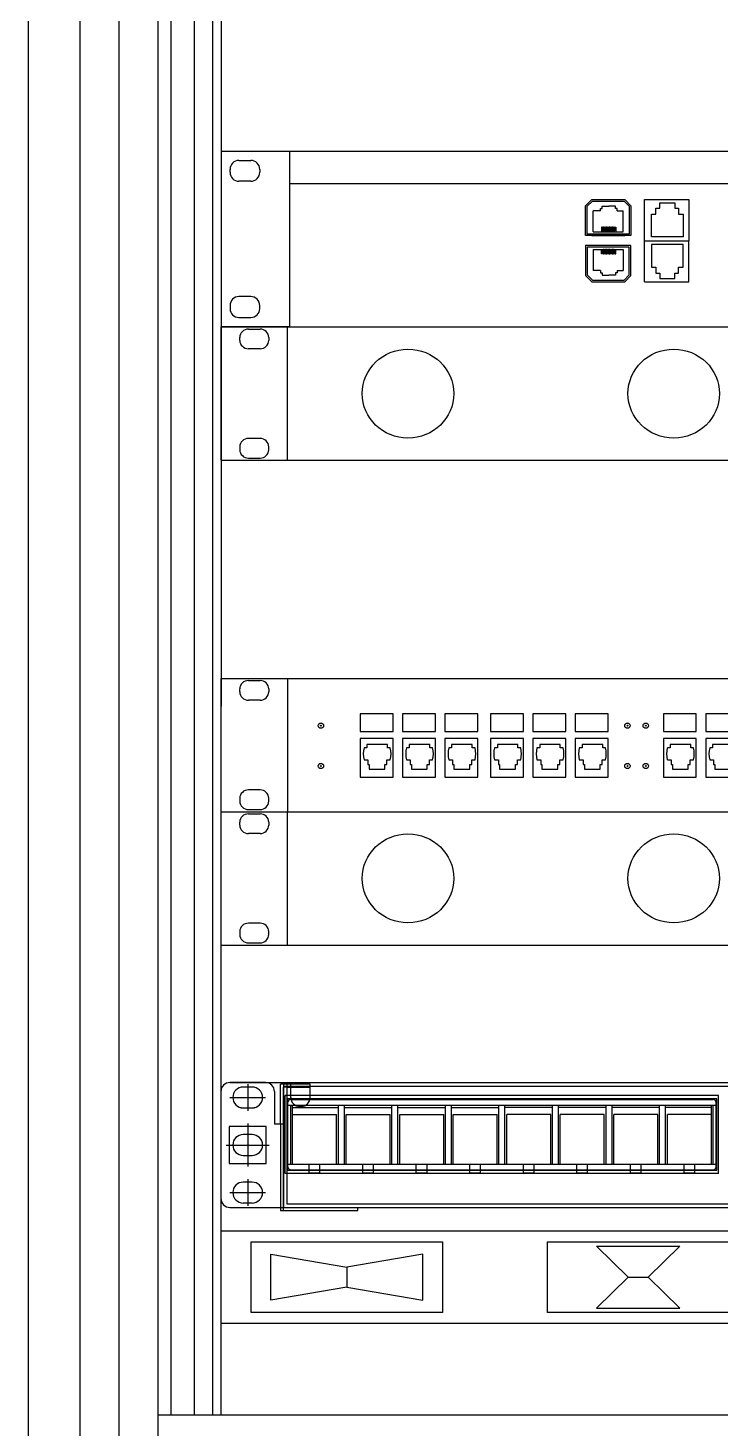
# Model space of a CAD drawing. Header units: millimetres. Extents: x 0 to 84100, y 0 to 59400.
# Drawn here: x 34274.7 to 34487.7, y 29788 to 30218.5 of the extents above; entities that cross this region are included whole.
import ezdxf

# ---------------------------------------------------------------- set-up
doc = ezdxf.new("R2010")
doc.units = ezdxf.units.MM
doc.header["$LTSCALE"] = 1000
doc.layers.add('SYM', color=3, linetype='Continuous')

# ---------------------------------------------------------------- blocks, each defined once
blk = doc.blocks.new('ST071')
for points in [[(-86.1, -106.14), (-85.93, -106.14), (-85.93, -104.98), (-86.1, -104.98)], [(-85.72, -106.14), (-85.55, -106.14), (-85.55, -104.98), (-85.72, -104.98)], [(-85.33, -106.14), (-85.17, -106.14), (-85.17, -104.98), (-85.33, -104.98)], [(-84.95, -106.14), (-84.78, -106.14), (-84.78, -104.98), (-84.95, -104.98)], [(-84.57, -106.14), (-84.4, -106.14), (-84.4, -104.98), (-84.57, -104.98)], [(-84.18, -106.14), (-84.02, -106.14), (-84.02, -104.98), (-84.18, -104.98)], [(-83.8, -106.14), (-83.63, -106.14), (-83.63, -104.98), (-83.8, -104.98)], [(-83.42, -106.14), (-83.25, -106.14), (-83.25, -104.98), (-83.42, -104.98)], [(-86.1, -110.65), (-85.93, -110.65), (-85.93, -111.81), (-86.1, -111.81)], [(-85.72, -110.65), (-85.55, -110.65), (-85.55, -111.81), (-85.72, -111.81)], [(-85.33, -110.65), (-85.17, -110.65), (-85.17, -111.81), (-85.33, -111.81)], [(-84.95, -110.65), (-84.78, -110.65), (-84.78, -111.81), (-84.95, -111.81)], [(-84.57, -110.65), (-84.4, -110.65), (-84.4, -111.81), (-84.57, -111.81)], [(-84.18, -110.65), (-84.02, -110.65), (-84.02, -111.81), (-84.18, -111.81)], [(-83.8, -110.65), (-83.63, -110.65), (-83.63, -111.81), (-83.8, -111.81)], [(-83.42, -110.65), (-83.25, -110.65), (-83.25, -111.81), (-83.42, -111.81)]]:
    blk.add_hatch(color=256).paths.add_polyline_path(points)
for p, q in [((-233.43, 495.16), (-233.43, -421.96)), ((-220.12, 495.16), (-220.12, -421.96)), ((-200.15, 495.16), (-200.15, -421.96)), ((-183.89, 495.05), (-184.02, -409.31)), ((-210.14, 461.89), (-210.14, -421.96)), ((-196.83, 449.24), (-196.83, -409.31)), ((-190.84, 449.24), (-190.84, -409.31)), ((-186.18, 449.24), (-186.18, -409.31)), ((-166.45, -85.56), (-183.98, -85.56)), ((-183.98, -85.56), (-183.98, -130.36)), ((166.5, -85.56), (-166.45, -85.56)), ((-166.45, -85.56), (-166.45, -130.51)), ((-179.4, -87.84), (-176.36, -87.84)), ((-181.69, -90.89), (-181.69, -90.13)), ((-176.36, -93.18), (-179.4, -93.18)), ((-174.07, -90.13), (-174.07, -90.89)), ((-166.47, -93.76, 161.01), (166.52, -93.76, 161.01)), ((-89.05, -97.85), (-90.6, -99.45)), ((-90.6, -107.11), (-90.6, -99.45)), ((-88.88, -98.24), (-90.21, -99.6)), ((-90.21, -106.72), (-90.21, -99.6)), ((-89.05, -97.85), (-80.59, -97.85)), ((-88.88, -98.24), (-80.76, -98.24)), ((-86.83, -100.77), (-86.83, -100.16)), ((-86.83, -100.16), (-86.37, -100.16)), ((-86.37, -100.16), (-86.37, -99.55)), ((-86.37, -99.55), (-84.68, -99.55)), ((-82.98, -99.55), (-84.68, -99.55)), ((-82.98, -100.16), (-82.98, -99.55)), ((-82.52, -100.16), (-82.98, -100.16)), ((-82.52, -100.77), (-82.52, -100.16)), ((-80.76, -98.24), (-79.43, -99.6)), ((-80.59, -97.85), (-79.04, -99.45)), ((-79.43, -99.6), (-79.43, -106.72)), ((-79.04, -99.45), (-79.04, -107.11)), ((-75.53, -97.87), (-64.15, -97.87)), ((-75.53, -118.96), (-75.53, -97.87)), ((-72.6, -100.08), (-71.63, -100.08)), ((-72.6, -101.62), (-72.6, -100.08)), ((-71.63, -100.08), (-71.63, -98.72)), ((-71.63, -98.72), (-67.77, -98.72)), ((-67.77, -98.72), (-67.77, -100.08)), ((-67.77, -100.08), (-66.8, -100.08)), ((-66.8, -100.08), (-66.8, -101.62)), ((-64.15, -97.87), (-64.15, -108.41)), ((-86.83, -100.77), (-88.65, -100.77)), ((-88.65, -106.14), (-88.65, -100.77)), ((-82.52, -100.77), (-80.99, -100.77)), ((-80.99, -106.14), (-80.99, -100.77)), ((-73.76, -107.43), (-73.76, -101.62)), ((-73.76, -101.62), (-72.6, -101.62)), ((-66.8, -101.62), (-65.64, -101.62)), ((-65.64, -101.62), (-65.64, -107.43)), ((-79.04, -107.11), (-90.6, -107.11)), ((-79.43, -106.72), (-90.21, -106.72)), ((-89.05, -107.11), (-80.59, -107.11)), ((-88.65, -106.14), (-80.99, -106.14)), ((-86.51, -104.98), (-86.51, -106.14)), ((-86.29, -104.98), (-86.51, -104.98)), ((-86.51, -106.14), (-82.84, -106.14)), ((-86.29, -104.98), (-86.29, -105.91)), ((-86.13, -104.98), (-86.13, -105.91)), ((-85.91, -104.98), (-86.13, -104.98)), ((-86.1, -104.98), (-85.93, -104.98)), ((-86.1, -106.14), (-86.1, -104.98)), ((-85.93, -106.14), (-86.1, -106.14)), ((-85.93, -104.98), (-85.93, -106.14)), ((-85.91, -104.98), (-85.91, -105.91)), ((-85.75, -104.98), (-85.75, -105.91)), ((-85.52, -104.98), (-85.75, -104.98)), ((-85.72, -104.98), (-85.55, -104.98)), ((-85.72, -106.14), (-85.72, -104.98)), ((-85.55, -106.14), (-85.72, -106.14)), ((-85.55, -104.98), (-85.55, -106.14)), ((-85.52, -104.98), (-85.52, -105.91)), ((-85.36, -104.98), (-85.36, -105.91)), ((-85.14, -104.98), (-85.36, -104.98)), ((-85.33, -104.98), (-85.17, -104.98)), ((-85.33, -106.14), (-85.33, -104.98)), ((-85.17, -106.14), (-85.33, -106.14)), ((-85.17, -104.98), (-85.17, -106.14)), ((-85.14, -104.98), (-85.14, -105.91)), ((-84.98, -104.98), (-84.98, -105.91)), ((-84.75, -104.98), (-84.98, -104.98)), ((-84.95, -104.98), (-84.78, -104.98)), ((-84.95, -106.14), (-84.95, -104.98)), ((-84.78, -106.14), (-84.95, -106.14)), ((-84.78, -104.98), (-84.78, -106.14)), ((-84.75, -104.98), (-84.75, -105.91)), ((-84.6, -104.98), (-84.6, -105.91)), ((-84.37, -104.98), (-84.6, -104.98)), ((-84.57, -104.98), (-84.4, -104.98)), ((-84.57, -106.14), (-84.57, -104.98)), ((-84.4, -106.14), (-84.57, -106.14)), ((-84.4, -104.98), (-84.4, -106.14)), ((-84.37, -104.98), (-84.37, -105.91)), ((-84.21, -104.98), (-84.21, -105.91)), ((-83.99, -104.98), (-84.21, -104.98)), ((-84.18, -104.98), (-84.02, -104.98)), ((-84.18, -106.14), (-84.18, -104.98)), ((-84.02, -106.14), (-84.18, -106.14)), ((-84.02, -104.98), (-84.02, -106.14)), ((-83.99, -104.98), (-83.99, -105.91)), ((-83.83, -104.98), (-83.83, -105.91)), ((-83.6, -104.98), (-83.83, -104.98)), ((-83.8, -104.98), (-83.63, -104.98)), ((-83.8, -106.14), (-83.8, -104.98)), ((-83.63, -106.14), (-83.8, -106.14)), ((-83.63, -104.98), (-83.63, -106.14)), ((-83.6, -104.98), (-83.6, -105.91)), ((-83.44, -104.98), (-83.44, -105.91)), ((-83.22, -104.98), (-83.44, -104.98)), ((-83.42, -104.98), (-83.25, -104.98)), ((-83.42, -106.14), (-83.42, -104.98)), ((-83.25, -106.14), (-83.42, -106.14)), ((-83.25, -104.98), (-83.25, -106.14)), ((-83.22, -104.98), (-83.22, -105.91)), ((-83.06, -104.98), (-83.06, -105.91)), ((-83.06, -104.98), (-82.84, -104.98)), ((-82.84, -104.98), (-82.84, -106.14)), ((-65.64, -107.43), (-73.76, -107.43)), ((-79.04, -109.68), (-90.6, -109.68)), ((-90.6, -109.68), (-90.6, -117.34)), ((-79.43, -110.07), (-90.21, -110.07)), ((-90.21, -110.07), (-90.21, -117.18)), ((-88.65, -110.65), (-80.99, -110.65)), ((-88.65, -110.65), (-88.65, -116.02)), ((-86.51, -111.81), (-86.51, -110.65)), ((-86.51, -110.65), (-82.84, -110.65)), ((-86.29, -111.81), (-86.29, -110.88)), ((-86.13, -111.81), (-86.13, -110.88)), ((-85.93, -110.65), (-86.1, -110.65)), ((-86.1, -110.65), (-86.1, -111.81)), ((-85.93, -111.81), (-85.93, -110.65)), ((-85.91, -111.81), (-85.91, -110.88)), ((-85.75, -111.81), (-85.75, -110.88)), ((-85.55, -110.65), (-85.72, -110.65)), ((-85.72, -110.65), (-85.72, -111.81)), ((-85.55, -111.81), (-85.55, -110.65)), ((-85.52, -111.81), (-85.52, -110.88)), ((-85.36, -111.81), (-85.36, -110.88)), ((-85.17, -110.65), (-85.33, -110.65)), ((-85.33, -110.65), (-85.33, -111.81)), ((-85.17, -111.81), (-85.17, -110.65)), ((-85.14, -111.81), (-85.14, -110.88)), ((-84.98, -111.81), (-84.98, -110.88)), ((-84.78, -110.65), (-84.95, -110.65)), ((-84.95, -110.65), (-84.95, -111.81)), ((-84.78, -111.81), (-84.78, -110.65)), ((-84.75, -111.81), (-84.75, -110.88)), ((-84.6, -111.81), (-84.6, -110.88)), ((-84.4, -110.65), (-84.57, -110.65)), ((-84.57, -110.65), (-84.57, -111.81)), ((-84.4, -111.81), (-84.4, -110.65)), ((-84.37, -111.81), (-84.37, -110.88)), ((-84.21, -111.81), (-84.21, -110.88)), ((-84.02, -110.65), (-84.18, -110.65)), ((-84.18, -110.65), (-84.18, -111.81)), ((-84.02, -111.81), (-84.02, -110.65)), ((-83.99, -111.81), (-83.99, -110.88)), ((-83.83, -111.81), (-83.83, -110.88)), ((-83.63, -110.65), (-83.8, -110.65)), ((-83.8, -110.65), (-83.8, -111.81)), ((-83.63, -111.81), (-83.63, -110.65)), ((-83.6, -111.81), (-83.6, -110.88)), ((-83.44, -111.81), (-83.44, -110.88)), ((-83.25, -110.65), (-83.42, -110.65)), ((-83.42, -110.65), (-83.42, -111.81)), ((-83.25, -111.81), (-83.25, -110.65)), ((-83.22, -111.81), (-83.22, -110.88)), ((-83.06, -111.81), (-83.06, -110.88)), ((-82.84, -111.81), (-82.84, -110.65)), ((-80.99, -110.65), (-80.99, -116.02)), ((-79.43, -117.18), (-79.43, -110.07)), ((-79.04, -117.34), (-79.04, -109.68)), ((-75.53, -108.41), (-64.15, -108.41)), ((-65.64, -109.4), (-73.76, -109.4)), ((-73.76, -109.4), (-73.76, -115.2)), ((-65.64, -115.2), (-65.64, -109.4)), ((-64.15, -118.96), (-64.15, -108.41)), ((-86.29, -111.81), (-86.51, -111.81)), ((-85.91, -111.81), (-86.13, -111.81)), ((-86.1, -111.81), (-85.93, -111.81)), ((-85.52, -111.81), (-85.75, -111.81)), ((-85.72, -111.81), (-85.55, -111.81)), ((-85.14, -111.81), (-85.36, -111.81)), ((-85.33, -111.81), (-85.17, -111.81)), ((-84.75, -111.81), (-84.98, -111.81)), ((-84.95, -111.81), (-84.78, -111.81)), ((-84.37, -111.81), (-84.6, -111.81)), ((-84.57, -111.81), (-84.4, -111.81)), ((-83.99, -111.81), (-84.21, -111.81)), ((-84.18, -111.81), (-84.02, -111.81)), ((-83.6, -111.81), (-83.83, -111.81)), ((-83.8, -111.81), (-83.63, -111.81)), ((-83.22, -111.81), (-83.44, -111.81)), ((-83.42, -111.81), (-83.25, -111.81)), ((-83.06, -111.81), (-82.84, -111.81)), ((-89.05, -118.94), (-90.6, -117.34)), ((-88.88, -118.55), (-90.21, -117.18)), ((-86.83, -116.02), (-88.65, -116.02)), ((-86.83, -116.02), (-86.83, -116.63)), ((-86.83, -116.63), (-86.37, -116.63)), ((-86.37, -116.63), (-86.37, -117.24)), ((-86.37, -117.24), (-84.68, -117.24)), ((-82.98, -117.24), (-84.68, -117.24)), ((-82.98, -116.63), (-82.98, -117.24)), ((-82.52, -116.63), (-82.98, -116.63)), ((-82.52, -116.02), (-82.52, -116.63)), ((-82.52, -116.02), (-80.99, -116.02)), ((-80.76, -118.55), (-79.43, -117.18)), ((-80.59, -118.94), (-79.04, -117.34)), ((-73.76, -115.2), (-72.6, -115.2)), ((-72.6, -115.2), (-72.6, -116.75)), ((-72.6, -116.75), (-71.63, -116.75)), ((-71.63, -116.75), (-71.63, -118.1)), ((-71.63, -118.1), (-67.77, -118.1)), ((-67.77, -116.75), (-66.8, -116.75)), ((-67.77, -118.1), (-67.77, -116.75)), ((-66.8, -116.75), (-66.8, -115.2)), ((-66.8, -115.2), (-65.64, -115.2)), ((-89.05, -118.94), (-80.59, -118.94)), ((-88.88, -118.55), (-80.76, -118.55)), ((-75.53, -118.96), (-64.15, -118.96)), ((-181.69, -125.03), (-181.69, -125.79)), ((-176.36, -122.74), (-179.4, -122.74)), ((-174.07, -125.79), (-174.07, -125.03)), ((-179.4, -128.07), (-176.36, -128.07)), ((-184.02, -130.51), (183.98, -130.51)), ((-184.02, -130.51), (-184.02, -164.67)), ((-183.98, -130.36), (-166.45, -130.36)), ((-176.96, -131.06), (-174, -131.06)), ((-167.01, -130.51), (-167.01, -164.67)), ((-166.45, -130.51), (166.5, -130.51)), ((-179.17, -133.94), (-179.17, -133.22)), ((-174, -136.1), (-176.96, -136.1)), ((-171.78, -133.22), (-171.78, -133.94)), ((-179.17, -161.24), (-179.17, -161.96)), ((-174, -159.08), (-176.96, -159.08)), ((-171.78, -161.96), (-171.78, -161.24)), ((-184.02, -164.67), (183.98, -164.67)), ((-176.96, -164.12), (-174, -164.12)), ((-184.02, -220.56), (183.99, -220.56)), ((-184.02, -220.56), (-184.02, -254.72)), ((-176.96, -221.12), (-174, -221.12)), ((-166.99, -220.56), (-166.99, -254.72)), ((-179.17, -223.99), (-179.17, -223.27)), ((-171.78, -223.27), (-171.78, -223.99)), ((-174, -226.15), (-176.96, -226.15)), ((-148.37, -229.62), (-148.37, -234.17)), ((-139.92, -229.62), (-148.37, -229.62)), ((-139.92, -234.17), (-139.92, -229.62)), ((-137.52, -229.62), (-137.52, -234.17)), ((-129.07, -229.62), (-137.52, -229.62)), ((-129.07, -234.17), (-129.07, -229.62)), ((-126.67, -229.62), (-126.67, -234.17)), ((-118.22, -229.62), (-126.67, -229.62)), ((-118.22, -234.17), (-118.22, -229.62)), ((-114.95, -229.62), (-114.95, -234.17)), ((-106.5, -229.62), (-114.95, -229.62)), ((-106.5, -234.17), (-106.5, -229.62)), ((-104.1, -229.62), (-104.1, -234.17)), ((-95.65, -229.62), (-104.1, -229.62)), ((-95.65, -234.17), (-95.65, -229.62)), ((-93.25, -229.62), (-93.25, -234.17)), ((-84.8, -229.62), (-93.25, -229.62)), ((-84.8, -234.17), (-84.8, -229.62)), ((-70.69, -229.62), (-70.69, -234.17)), ((-62.25, -229.62), (-70.69, -229.62)), ((-62.25, -234.17), (-62.25, -229.62)), ((-59.84, -229.62), (-59.84, -234.17)), ((-51.4, -229.62), (-59.84, -229.62)), ((-148.37, -234.17), (-139.92, -234.17)), ((-148.37, -235.97), (-148.37, -245.87)), ((-139.92, -235.97), (-148.37, -235.97)), ((-139.92, -245.87), (-139.92, -235.97)), ((-137.52, -234.17), (-129.07, -234.17)), ((-137.52, -235.97), (-137.52, -245.87)), ((-129.07, -235.97), (-137.52, -235.97)), ((-129.07, -245.87), (-129.07, -235.97)), ((-126.67, -234.17), (-118.22, -234.17)), ((-126.67, -235.97), (-126.67, -245.87)), ((-118.22, -235.97), (-126.67, -235.97)), ((-118.22, -245.87), (-118.22, -235.97)), ((-114.95, -234.17), (-106.5, -234.17)), ((-114.95, -235.97), (-114.95, -245.87)), ((-106.5, -235.97), (-114.95, -235.97)), ((-106.5, -245.87), (-106.5, -235.97)), ((-104.1, -234.17), (-95.65, -234.17)), ((-104.1, -235.97), (-104.1, -245.87)), ((-95.65, -235.97), (-104.1, -235.97)), ((-95.65, -245.87), (-95.65, -235.97)), ((-93.25, -234.17), (-84.8, -234.17)), ((-93.25, -235.97), (-93.25, -245.87)), ((-84.8, -235.97), (-93.25, -235.97)), ((-84.8, -245.87), (-84.8, -235.97)), ((-70.69, -234.17), (-62.25, -234.17)), ((-70.69, -235.97), (-70.69, -245.87)), ((-62.25, -235.97), (-70.69, -235.97)), ((-62.25, -245.87), (-62.25, -235.97)), ((-59.84, -234.17), (-51.4, -234.17)), ((-59.84, -235.97), (-59.84, -245.87)), ((-51.4, -235.97), (-59.84, -235.97)), ((-146.63, -238.38), (-147.35, -238.38)), ((-141.35, -237.5), (-146.63, -237.5)), ((-146.63, -237.5), (-146.63, -238.38)), ((-141.35, -238.38), (-141.35, -237.5)), ((-140.63, -238.38), (-141.35, -238.38)), ((-135.78, -238.38), (-136.5, -238.38)), ((-130.5, -237.5), (-135.78, -237.5)), ((-135.78, -237.5), (-135.78, -238.38)), ((-130.5, -238.38), (-130.5, -237.5)), ((-129.78, -238.38), (-130.5, -238.38)), ((-124.93, -238.38), (-125.65, -238.38)), ((-119.65, -237.5), (-124.93, -237.5)), ((-124.93, -237.5), (-124.93, -238.38)), ((-119.65, -238.38), (-119.65, -237.5)), ((-118.93, -238.38), (-119.65, -238.38)), ((-113.21, -238.38), (-113.93, -238.38)), ((-113.21, -237.5), (-113.21, -238.38)), ((-107.93, -237.5), (-113.21, -237.5)), ((-107.93, -238.38), (-107.93, -237.5)), ((-107.21, -238.38), (-107.93, -238.38)), ((-102.36, -238.38), (-103.08, -238.38)), ((-97.08, -237.5), (-102.36, -237.5)), ((-102.36, -237.5), (-102.36, -238.38)), ((-97.08, -238.38), (-97.08, -237.5)), ((-96.36, -238.38), (-97.08, -238.38)), ((-91.51, -238.38), (-92.23, -238.38)), ((-86.23, -237.5), (-91.51, -237.5)), ((-91.51, -237.5), (-91.51, -238.38)), ((-86.23, -238.38), (-86.23, -237.5)), ((-85.51, -238.38), (-86.23, -238.38)), ((-68.95, -238.38), (-69.67, -238.38)), ((-63.67, -237.5), (-68.95, -237.5)), ((-68.95, -237.5), (-68.95, -238.38)), ((-63.67, -238.38), (-63.67, -237.5)), ((-62.96, -238.38), (-63.67, -238.38)), ((-58.1, -238.38), (-58.82, -238.38)), ((-52.82, -237.5), (-58.1, -237.5)), ((-58.1, -237.5), (-58.1, -238.38)), ((-147.35, -241.43), (-146.37, -241.43)), ((-146.37, -241.43), (-146.37, -242.63)), ((-146.37, -242.63), (-146.04, -242.63)), ((-146.04, -242.63), (-146.04, -243.84)), ((-146.04, -243.84), (-142, -243.84)), ((-142, -243.84), (-142, -242.63)), ((-142, -242.63), (-141.48, -242.63)), ((-141.48, -241.43), (-140.63, -241.43)), ((-141.48, -242.63), (-141.48, -241.43)), ((-136.5, -241.43), (-135.52, -241.43)), ((-135.52, -241.43), (-135.52, -242.63)), ((-135.52, -242.63), (-135.19, -242.63)), ((-135.19, -242.63), (-135.19, -243.84)), ((-135.19, -243.84), (-131.15, -243.84)), ((-131.15, -243.84), (-131.15, -242.63)), ((-131.15, -242.63), (-130.63, -242.63)), ((-130.63, -241.43), (-129.78, -241.43)), ((-130.63, -242.63), (-130.63, -241.43)), ((-125.65, -241.43), (-124.67, -241.43)), ((-124.67, -241.43), (-124.67, -242.63)), ((-124.67, -242.63), (-124.34, -242.63)), ((-124.34, -242.63), (-124.34, -243.84)), ((-124.34, -243.84), (-120.3, -243.84)), ((-120.3, -243.84), (-120.3, -242.63)), ((-120.3, -242.63), (-119.78, -242.63)), ((-119.78, -241.43), (-118.93, -241.43)), ((-119.78, -242.63), (-119.78, -241.43)), ((-113.93, -241.43), (-112.95, -241.43)), ((-112.95, -241.43), (-112.95, -242.63)), ((-112.95, -242.63), (-112.63, -242.63)), ((-112.63, -242.63), (-112.63, -243.84)), ((-112.63, -243.84), (-108.58, -243.84)), ((-108.58, -243.84), (-108.58, -242.63)), ((-108.58, -242.63), (-108.06, -242.63)), ((-108.06, -241.43), (-107.21, -241.43)), ((-108.06, -242.63), (-108.06, -241.43)), ((-103.08, -241.43), (-102.1, -241.43)), ((-102.1, -241.43), (-102.1, -242.63)), ((-102.1, -242.63), (-101.78, -242.63)), ((-101.78, -242.63), (-101.78, -243.84)), ((-101.78, -243.84), (-97.73, -243.84)), ((-97.73, -242.63), (-97.21, -242.63)), ((-97.73, -243.84), (-97.73, -242.63)), ((-97.21, -241.43), (-96.36, -241.43)), ((-97.21, -242.63), (-97.21, -241.43)), ((-92.23, -241.43), (-91.25, -241.43)), ((-91.25, -241.43), (-91.25, -242.63)), ((-91.25, -242.63), (-90.93, -242.63)), ((-90.93, -242.63), (-90.93, -243.84)), ((-90.93, -243.84), (-86.88, -243.84)), ((-86.88, -242.63), (-86.36, -242.63)), ((-86.88, -243.84), (-86.88, -242.63)), ((-86.36, -241.43), (-85.51, -241.43)), ((-86.36, -242.63), (-86.36, -241.43)), ((-69.67, -241.43), (-68.69, -241.43)), ((-68.69, -241.43), (-68.69, -242.63)), ((-68.69, -242.63), (-68.37, -242.63)), ((-68.37, -242.63), (-68.37, -243.84)), ((-68.37, -243.84), (-64.32, -243.84)), ((-64.32, -243.84), (-64.32, -242.63)), ((-64.32, -242.63), (-63.8, -242.63)), ((-63.8, -242.63), (-63.8, -241.43)), ((-63.8, -241.43), (-62.96, -241.43)), ((-58.82, -241.43), (-57.84, -241.43)), ((-57.84, -241.43), (-57.84, -242.63)), ((-57.84, -242.63), (-57.52, -242.63)), ((-57.52, -242.63), (-57.52, -243.84)), ((-57.52, -243.84), (-53.47, -243.84)), ((-148.37, -245.87), (-139.92, -245.87)), ((-137.52, -245.87), (-129.07, -245.87)), ((-126.67, -245.87), (-118.22, -245.87)), ((-114.95, -245.87), (-106.5, -245.87)), ((-104.1, -245.87), (-95.65, -245.87)), ((-93.25, -245.87), (-84.8, -245.87)), ((-70.69, -245.87), (-62.25, -245.87)), ((-59.84, -245.87), (-51.4, -245.87)), ((-174, -249.13), (-176.96, -249.13)), ((-179.17, -251.29), (-179.17, -252.01)), ((-176.96, -254.17), (-174, -254.17)), ((-171.78, -252.01), (-171.78, -251.29)), ((-184.02, -254.72), (183.99, -254.72)), ((-184.02, -254.72), (183.98, -254.72)), ((-184.02, -254.72), (-184.02, -288.88)), ((-179.17, -258.15), (-179.17, -257.43)), ((-176.96, -255.27), (-174, -255.27)), ((-171.78, -257.43), (-171.78, -258.15)), ((-167.01, -254.72), (-167.01, -288.88)), ((-174, -260.31), (-176.96, -260.31)), ((-174, -283.29), (-176.96, -283.29)), ((-179.17, -285.45), (-179.17, -286.17)), ((-171.78, -286.17), (-171.78, -285.45)), ((-184.02, -288.88), (183.98, -288.88)), ((-176.96, -288.33), (-174, -288.33)), ((-184.02, -326.41), (-184.02, -353.84)), ((-184.02, -326.41), (-184.02, -353.84)), ((-181.73, -324.13), (181.65, -324.13)), ((-172.59, -324.13), (-181.73, -324.13)), ((-176.02, -325.27), (-178.3, -325.27)), ((-176.02, -325.27), (-178.3, -325.27)), ((-170.3, -326.41), (-170.3, -334.79)), ((-161.16, -324.51), (-168.78, -324.51)), ((-168.78, -334.79), (-168.78, -324.51)), ((-168.02, -324.13), (-168.02, -356.12)), ((-168.02, -325.04), (167.94, -325.04)), ((-168.02, -356.89), (-168.02, -325.27)), ((-166.88, -325.27), (-168.02, -325.27)), ((-167.1, -324.13), (-167.1, -355.21)), ((-166.11, -327.94), (-166.11, -324.51)), ((-161.16, -327.94), (-161.16, -324.51)), ((-180.97, -327.94), (-180.97, -327.94)), ((-173.35, -327.94), (-173.35, -327.94)), ((-56.53, -327.48), (-167.52, -327.48)), ((-167.52, -347.44), (-167.52, -327.48)), ((-56.99, -328.32), (-167.07, -328.32)), ((-167.07, -328.32), (-167.07, -346.6)), ((-166.88, -345.73), (-166.88, -329.19)), ((-166.88, -329.92), (-57.18, -329.92)), ((-166.11, -328.43), (-57.94, -328.43)), ((-166.11, -345), (-166.11, -329.92)), ((-165.66, -345), (-165.66, -329.92)), ((-153.92, -345), (-153.92, -329.92)), ((-152.4, -345), (-152.4, -329.92)), ((-140.21, -345), (-140.21, -329.92)), ((-138.69, -345), (-138.69, -329.92)), ((-126.5, -345), (-126.5, -329.92)), ((-124.98, -345), (-124.98, -329.92)), ((-112.79, -345), (-112.79, -329.92)), ((-111.26, -345), (-111.26, -329.92)), ((-99.07, -345), (-99.07, -329.92)), ((-97.55, -345), (-97.55, -329.92)), ((-85.36, -345), (-85.36, -329.92)), ((-83.84, -345), (-83.84, -329.92)), ((-71.65, -345), (-71.65, -329.92)), ((-70.13, -345), (-70.13, -329.92)), ((-58.39, -345), (-58.39, -329.92)), ((-57.94, -345), (-57.94, -329.92)), ((-57.18, -345.73), (-57.18, -329.19)), ((-56.99, -346.6), (-56.99, -328.32)), ((-56.53, -347.44), (-56.53, -327.48)), ((-178.3, -330.6), (-176.02, -330.6)), ((-178.3, -330.6), (-176.02, -330.6)), ((-165.66, -330.53), (-153.92, -330.53)), ((-165.66, -332.28), (-154.38, -332.28)), ((-163.45, -330.22), (-163.83, -330.22)), ((-154.38, -345), (-154.38, -332.28)), ((-152.4, -330.53), (-140.21, -330.53)), ((-151.94, -332.28), (-140.67, -332.28)), ((-151.94, -345), (-151.94, -332.28)), ((-140.67, -345), (-140.67, -332.28)), ((-138.69, -330.53), (-126.5, -330.53)), ((-138.23, -332.28), (-126.96, -332.28)), ((-138.23, -345), (-138.23, -332.28)), ((-126.96, -345), (-126.96, -332.28)), ((-124.98, -330.53), (-112.79, -330.53)), ((-124.52, -332.28), (-113.24, -332.28)), ((-124.52, -345), (-124.52, -332.28)), ((-113.24, -345), (-113.24, -332.28)), ((-99.07, -330.53), (-111.26, -330.53)), ((-99.53, -332.28), (-110.81, -332.28)), ((-110.81, -345), (-110.81, -332.28)), ((-99.53, -345), (-99.53, -332.28)), ((-85.36, -330.53), (-97.55, -330.53)), ((-85.82, -332.28), (-97.09, -332.28)), ((-97.09, -345), (-97.09, -332.28)), ((-85.82, -345), (-85.82, -332.28)), ((-71.65, -330.53), (-83.84, -330.53)), ((-72.11, -332.28), (-83.38, -332.28)), ((-83.38, -345), (-83.38, -332.28)), ((-72.11, -345), (-72.11, -332.28)), ((-58.39, -330.53), (-70.13, -330.53)), ((-58.39, -332.28), (-69.67, -332.28)), ((-69.67, -345), (-69.67, -332.28)), ((-172.4, -335.37), (-181.92, -335.37)), ((-181.92, -335.37), (-181.92, -344.89)), ((-172.4, -344.89), (-172.4, -335.37)), ((-168.02, -334.79), (-170.3, -334.79)), ((-176.02, -337.46), (-178.3, -337.46)), ((-178.3, -342.79), (-176.02, -342.79)), ((-181.92, -344.89), (-172.4, -344.89)), ((-56.53, -347.44), (-167.52, -347.44)), ((-167.07, -346.6), (-56.99, -346.6)), ((-166.88, -345), (-57.18, -345)), ((-166.11, -346.49), (-57.94, -346.49)), ((-161.39, -347.25), (-161.39, -345)), ((-161.39, -347.25), (-158.65, -347.25)), ((-158.65, -347.25), (-158.65, -345)), ((-147.68, -347.25), (-147.68, -345)), ((-147.68, -347.25), (-144.94, -347.25)), ((-144.94, -347.25), (-144.94, -345)), ((-133.97, -347.25), (-133.97, -345)), ((-133.97, -347.25), (-131.22, -347.25)), ((-131.22, -347.25), (-131.22, -345)), ((-120.25, -347.25), (-120.25, -345)), ((-120.25, -347.25), (-117.51, -347.25)), ((-117.51, -347.25), (-117.51, -345)), ((-106.54, -347.25), (-106.54, -345)), ((-106.54, -347.25), (-103.8, -347.25)), ((-103.8, -347.25), (-103.8, -345)), ((-92.83, -347.25), (-92.83, -345)), ((-92.83, -347.25), (-90.09, -347.25)), ((-90.09, -347.25), (-90.09, -345)), ((-79.12, -347.25), (-79.12, -345)), ((-79.12, -347.25), (-76.37, -347.25)), ((-76.37, -347.25), (-76.37, -345)), ((-65.4, -347.25), (-65.4, -345)), ((-65.4, -347.25), (-62.66, -347.25)), ((-62.66, -347.25), (-62.66, -345)), ((-176.02, -349.65), (-178.3, -349.65)), ((-176.02, -349.65), (-178.3, -349.65)), ((-180.97, -352.32), (-180.97, -352.32)), ((-178.3, -354.98), (-176.02, -354.98)), ((-178.3, -354.98), (-176.02, -354.98)), ((-173.35, -352.32), (-173.35, -352.32)), ((-181.73, -356.12), (181.65, -356.12)), ((-181.73, -356.12), (-148.97, -356.12)), ((-168.78, -356.12), (-168.78, -356.89)), ((-168.78, -356.89), (-148.97, -356.89)), ((-167.1, -355.21), (167.02, -355.21)), ((-148.97, -356.89), (-148.97, -356.12)), ((-184.02, -362.15), (183.94, -362.15)), ((-184.02, -362.15), (-184.02, -385.74)), ((-176.28, -364.94), (-127.3, -364.94)), ((-176.28, -383.05), (-176.28, -364.94)), ((-127.3, -364.94), (-127.3, -383.05)), ((-100.34, -364.94), (-51.35, -364.94)), ((-100.34, -383.05), (-100.34, -364.94)), ((-171.24, -368.14), (-151.79, -371.41)), ((-171.24, -379.85), (-171.24, -368.14)), ((-132.34, -368.14), (-151.79, -371.41)), ((-132.34, -379.85), (-132.34, -368.14)), ((-87.8, -366.05), (-66.48, -366.05)), ((-87.8, -366.05), (-79.73, -373.99)), ((-66.48, -366.05), (-74.55, -373.99)), ((-151.79, -371.41), (-151.79, -373.99)), ((-151.79, -371.41), (-151.79, -373.99)), ((-151.79, -376.58), (-171.24, -379.85)), ((-151.79, -373.99), (-151.79, -376.58)), ((-151.79, -373.99), (-151.79, -376.58)), ((-151.79, -376.58), (-132.34, -379.85)), ((-87.8, -381.94), (-79.73, -373.99)), ((-79.73, -373.99), (-74.55, -373.99)), ((-79.73, -373.99), (-74.55, -373.99)), ((-66.48, -381.94), (-74.55, -373.99)), ((-127.3, -383.05), (-176.28, -383.05)), ((-51.35, -383.05), (-100.34, -383.05)), ((-87.8, -381.94), (-66.48, -381.94)), ((-184.02, -385.74), (183.94, -385.74)), ((-182.22, -385.74), (182.42, -385.74)), ((-200.15, -409.31), (200.15, -409.31))]:
    blk.add_line(p, q)
at = {"ltscale": 0.14}
for p, q in [((-177.16, -324.51), (-177.16, -331.37)), ((-177.16, -324.51), (-177.16, -331.37)), ((-177.16, -336.7), (-177.16, -343.55)), ((-177.16, -348.89), (-177.16, -355.74)), ((-177.16, -348.89), (-177.16, -355.74))]:
    blk.add_line(p, q, dxfattribs=at)
at = {"ltscale": 0.5}
for p, q in [((-166.88, -325.27), (-161.16, -325.27)), ((-168.78, -334.79), (-168.78, -356.12))]:
    blk.add_line(p, q, dxfattribs=at)
at = {"ltscale": 0.2}
for p, q in [((-181.73, -327.94), (-172.59, -327.94)), ((-181.73, -327.94), (-172.59, -327.94)), ((-177.16, -334.6), (-177.16, -345.65)), ((-182.68, -340.13), (-171.64, -340.13)), ((-181.73, -340.13), (-172.59, -340.13)), ((-181.73, -352.32), (-172.59, -352.32)), ((-181.73, -352.32), (-172.59, -352.32))]:
    blk.add_line(p, q, dxfattribs=at)
for centre, radius, start, end in [((-179.4, -90.13), 2.29, 90, 180), ((-176.36, -90.13), 2.29, 0, 90), ((-179.4, -90.89), 2.29, 180, 270), ((-176.36, -90.89), 2.29, 270, 0), ((-179.4, -125.03), 2.29, 90, 180), ((-176.36, -125.03), 2.29, 0, 90), ((-179.4, -125.79), 2.29, 180, 270), ((-176.36, -125.79), 2.29, 270, 0), ((-181.73, -326.41), 2.29, 90, 180), ((-181.73, -326.41), 2.29, 90, 180), ((-178.3, -327.94), 2.67, 90, 180), ((-176.02, -327.94), 2.67, 0, 90), ((-172.59, -326.41), 2.29, 0, 90), ((-178.3, -327.94), 2.67, 180, 270), ((-176.02, -327.94), 2.67, 270, 0), ((-166.11, -329.19), 0.762, 90, 180), ((-163.83, -327.94), 2.29, 180, 270), ((-163.45, -327.94), 2.29, 270, 0), ((-57.94, -329.19), 0.762, 0, 90), ((-178.3, -340.13), 2.67, 90, 180), ((-178.3, -340.13), 2.67, 180, 270), ((-176.02, -340.13), 2.67, 0, 90), ((-176.02, -340.13), 2.67, 270, 0), ((-166.11, -345.73), 0.762, 180, 270), ((-57.94, -345.73), 0.762, 270, 0), ((-178.3, -352.32), 2.67, 90, 180), ((-176.02, -352.32), 2.67, 0, 90), ((-181.73, -353.84), 2.29, 180, 270), ((-181.73, -353.84), 2.29, 180, 270), ((-178.3, -352.32), 2.67, 180, 270), ((-176.02, -352.32), 2.67, 270, 0)]:
    blk.add_arc(centre, radius, start, end)
for centre, major_axis, ratio, start_param, end_param in [((-176.96, -133.22), (-2.22, 0), 0.972973, -1.570796, 0), ((-174, -133.22), (2.22, 0), 0.972973, 0, 1.570796), ((-176.96, -133.94), (2.22, 0), 0.972973, 3.141593, 4.712389), ((-174, -133.94), (-2.22, 0), 0.972973, 1.570796, 3.141593), ((-136.1, -147.59), (-11.72, 0), 0.972973, 3.141593, 9.424778), ((-176.96, -161.24), (-2.22, 0), 0.972973, -1.570796, 0), ((-174, -161.24), (2.22, 0), 0.972973, 0, 1.570796), ((-176.96, -161.96), (2.22, 0), 0.972973, 3.141593, 4.712389), ((-174, -161.96), (-2.22, 0), 0.972973, 1.570796, 3.141593), ((-176.96, -223.27), (-2.22, 0), 0.972973, -1.570796, 0), ((-174, -223.27), (2.22, 0), 0.972973, 0, 1.570796), ((-176.96, -223.99), (2.22, 0), 0.972973, 3.141593, 4.712389), ((-174, -223.99), (-2.22, 0), 0.972973, 1.570796, 3.141593), ((-158.41, -232.68), (0.697, 0), 0.972973, 0, 6.283185), ((-158.41, -232.68), (0.107, 0), 0.972973, 0, 6.283185), ((-79.9, -232.68), (0.697, 0), 0.972973, 0, 6.283185), ((-79.9, -232.68), (0.107, 0), 0.972973, 0, 6.283185), ((-75.19, -232.68), (-0.697, 0), 0.972973, 3.141593, 9.424778), ((-75.19, -232.68), (-0.107, 0), 0.972973, 3.141593, 9.424778), ((-141.17, -239.91), (-6.37, 0), 0.972973, -0.248096, 0.248096), ((-146.81, -239.91), (-6.37, 0), 0.972973, 2.893496, 3.389689), ((-130.32, -239.91), (-6.37, 0), 0.972973, -0.248096, 0.248096), ((-135.96, -239.91), (-6.37, 0), 0.972973, 2.893496, 3.389689), ((-119.47, -239.91), (-6.37, 0), 0.972973, -0.248096, 0.248096), ((-125.11, -239.91), (-6.37, 0), 0.972973, 2.893496, 3.389689), ((-107.75, -239.91), (-6.37, 0), 0.972973, -0.248096, 0.248096), ((-113.39, -239.91), (-6.37, 0), 0.972973, 2.893496, 3.389689), ((-96.9, -239.91), (-6.37, 0), 0.972973, -0.248096, 0.248096), ((-102.54, -239.91), (-6.37, 0), 0.972973, 2.893496, 3.389689), ((-86.05, -239.91), (-6.37, 0), 0.972973, -0.248096, 0.248096), ((-91.69, -239.91), (-6.37, 0), 0.972973, 2.893496, 3.389689), ((-63.5, -239.91), (-6.37, 0), 0.972973, -0.248096, 0.248096), ((-69.13, -239.91), (-6.37, 0), 0.972973, 2.893496, 3.389689), ((-52.65, -239.91), (-6.37, 0), 0.972973, -0.248096, 0.248096), ((-158.41, -243.01), (0.697, 0), 0.972973, 0, 6.283185), ((-158.41, -243.01), (0.107, 0), 0.972973, 0, 6.283185), ((-79.9, -243.01), (0.697, 0), 0.972973, 0, 6.283185), ((-79.9, -243.01), (0.107, 0), 0.972973, 0, 6.283185), ((-75.19, -243.01), (-0.697, 0), 0.972973, 3.141593, 9.424778), ((-75.19, -243.01), (-0.107, 0), 0.972973, 3.141593, 9.424778), ((-176.96, -251.29), (-2.22, 0), 0.972973, -1.570796, 0), ((-174, -251.29), (2.22, 0), 0.972973, 0, 1.570796), ((-176.96, -252.01), (2.22, 0), 0.972973, 3.141593, 4.712389), ((-174, -252.01), (-2.22, 0), 0.972973, 1.570796, 3.141593), ((-176.96, -257.43), (-2.22, 0), 0.972973, -1.570796, 0), ((-176.96, -258.15), (2.22, 0), 0.972973, 3.141593, 4.712389), ((-174, -257.43), (2.22, 0), 0.972973, 0, 1.570796), ((-174, -258.15), (-2.22, 0), 0.972973, 1.570796, 3.141593), ((-136.1, -271.8), (-11.72, 0), 0.972973, 3.141593, 9.424778), ((-176.96, -285.45), (-2.22, 0), 0.972973, -1.570796, 0), ((-174, -285.45), (2.22, 0), 0.972973, 0, 1.570796), ((-176.96, -286.17), (2.22, 0), 0.972973, 3.141593, 4.712389), ((-174, -286.17), (-2.22, 0), 0.972973, 1.570796, 3.141593), ((-178.3, -327.94), (1.89, 1.89), 1, 0.785398, 2.356194), ((-176.02, -327.94), (-1.89, 1.89), 1, 3.926991, 5.497787), ((-178.3, -327.94), (1.89, 1.89), 1, 2.356194, 3.926991), ((-176.02, -327.94), (-1.89, 1.89), 1, 2.356194, 3.926991), ((-178.3, -352.32), (1.89, 1.89), 1, 0.785398, 2.356194), ((-176.02, -352.32), (-1.89, 1.89), 1, 3.926991, 5.497787), ((-178.3, -352.32), (1.89, 1.89), 1, 2.356194, 3.926991), ((-176.02, -352.32), (-1.89, 1.89), 1, 2.356194, 3.926991)]:
    blk.add_ellipse(centre, major_axis=major_axis, ratio=ratio, start_param=start_param, end_param=end_param)
for centre in [(-68.04, -147.59), (-68.04, -271.8)]:
    blk.add_ellipse(centre, major_axis=(11.72, 0), ratio=0.972973)

msp = doc.modelspace()

# ---------------------------------------------------------------- block references
at = {"layer": 'SYM', "xscale": 1.2, "yscale": 1.2, "zscale": 1.2}
msp.add_blockref('ST071', (34554.77, 30283.17), dxfattribs=at)

doc.saveas('drawing.dxf')
